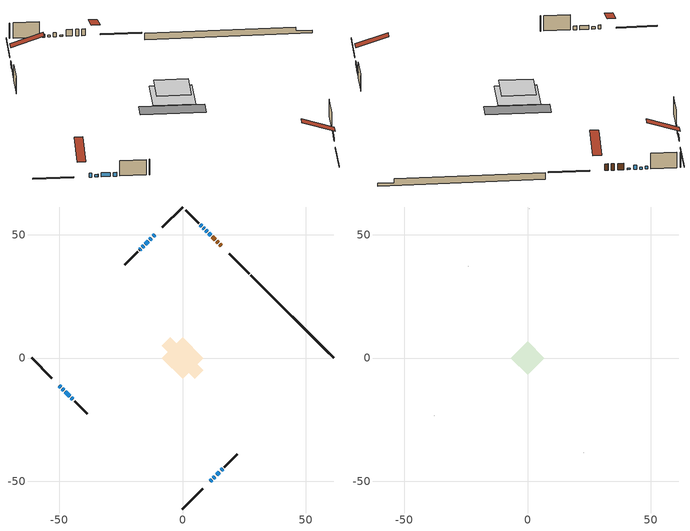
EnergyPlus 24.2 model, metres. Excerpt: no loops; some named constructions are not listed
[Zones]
conditioned space
 floor adiabatic (AdiabaticFloorConstruction): -8.5,0 0,8.5 8.5,0 0,-8.5 z3.05
 floor foundation (Slab1 construction): -8.37,4.92 -4.92,8.37 8.37,-4.92 4.92,-8.37 z-1.49
 wall outside (RimJoist1 construction): 0,-61.27 8.25,-53.02 / -61.27,0 -53.02,-8.25 / 0,61.27 -8.25,53.02 / 27.13,34.14 18.88,42.38 z0.61:0.91
 wall outside (AdiabaticWallConstruction 1): 15.82,45.45 15.19,46.07 / 14.54,46.73 13.92,47.35 / 13.26,48.01 12.02,49.24 z0.61:2.64
 wall outside (AdiabaticWallConstruction): -11.31,49.95 -11.94,49.32 / -12.6,48.67 -13.32,47.95 / -15.67,45.59 -16.31,44.96 / 15.64,-45.63 16.27,-45 / -45.09,-16.17 -44.46,-16.81 / -16.96,44.31 -17.45,43.82 z0.61:1.78; 11.31,-49.95 11.91,-49.36 / -47.53,-13.74 -45.75,-15.52 / 12.56,-48.7 13.16,-48.11 / 10.05,51.22 9.45,51.81 z0.61:1.83; -49.95,-11.31 -49.45,-11.82 z0.61:1.81; -48.79,-12.47 -48.18,-13.08 z0.61:1.37; 11.37,49.9 10.7,50.56 z0.61:1.04; -13.97,47.29 -15.02,46.25 / 8.8,52.47 8.38,52.88 z0.61:1.17; 13.81,-47.45 14.98,-46.28 z0.61:1.5; 7.73,53.54 7.29,53.97 z0.61:1.45
 wall outside (Wall1 construction): 16.93,-44.34 22.16,-39.11 / -43.8,-17.46 -38.57,-22.69 / -18.1,43.16 -23.34,37.93 / 6.64,54.63 1.41,59.86 z0.61:5.49
 wall foundation (FoundationWall1 construction): 27.79,33.48,-1.49 27.79,33.48,0.61 57.92,3.35,0.61 57.92,3.35,-0.62 61.27,0,-0.62 61.27,0,-1.49
 window (WindowConstruction): -11.31,49.95 -11.94,49.32 z0.61:1.78
 window (WindowConstruction 9): -12.6,48.67 -13.32,47.95 z0.61:1.78
 window (WindowConstruction 10): 11.31,-49.95 11.91,-49.36 z0.61:1.83
 window (WindowConstruction 11): -49.95,-11.31 -49.45,-11.82 z0.61:1.8
 window (WindowConstruction 12): -48.79,-12.47 -48.18,-13.08 z0.61:1.37
 window (WindowConstruction 13): -47.53,-13.74 -45.75,-15.52 z0.61:1.83
 window (WindowConstruction 14): 11.37,49.9 10.7,50.56 z0.61:1.04
 window (WindowConstruction 15): -13.98,47.29 -15.02,46.25 z0.61:1.17
 window (WindowConstruction 1): -15.68,45.59 -16.3,44.96 z0.61:1.78
 window (WindowConstruction 16): 12.56,-48.7 13.16,-48.11 z0.61:1.83
 window (WindowConstruction 2): 13.81,-47.45 14.98,-46.28 z0.61:1.5
 window (WindowConstruction 3): 15.64,-45.63 16.27,-45 z0.61:1.78
 window (WindowConstruction 4): -45.09,-16.18 -44.46,-16.8 z0.61:1.78
 window (WindowConstruction 5): 10.05,51.22 9.45,51.81 z0.61:1.83
 window (WindowConstruction 6): 8.8,52.47 8.38,52.88 z0.61:1.17
 window (WindowConstruction 7): 7.73,53.54 7.3,53.97 z0.61:1.45
 window (WindowConstruction 8): -16.96,44.31 -17.45,43.82 z0.61:1.78
 door (Door): 15.82,45.45 15.19,46.07 z0.61:2.64
 door (Door 1): 14.54,46.73 13.92,47.35 z0.61:2.64
 door (Door 2): 13.26,48.01 12.02,49.24 z0.61:2.64
 ceiling adiabatic (AdiabaticFloorConstruction): 0,-8.5 8.5,0 0,8.5 -8.5,0 z3.05
attic - vented
 floor to conditioned space (Floor1 construction Reversed): -6.84,0 0,6.84 6.84,0 0,-6.84 z5.49
 wall outside (Wall3 construction): 22.81,-38.45 22.91,-38.36 / -37.92,-23.35 -37.82,-23.44 / -23.99,37.27 -24.09,37.18 / 0.75,60.52 0.66,60.61 z0.61:5.49
 roof outside (Roof1 construction): 10.66,-50.61,5.49 4,-43.95,8.63 2.24,-45.7,8.63 8.9,-52.36,5.49; -50.61,-10.66,5.49 -43.95,-4,8.63 -45.7,-2.24,8.63 -52.36,-8.9,5.49; -10.66,50.61,5.49 -4,43.95,8.63 -2.24,45.7,8.63 -8.9,52.36,5.49; 16.47,44.79,5.49 9.81,38.13,8.63 11.57,36.38,8.63 18.23,43.04,5.49
[Material] Roughness=Rough; Thermal Absorptance=0.9
Name | Thickness {m} | Conductivity {W/m-K} | Density {kg/m3} | Specific Heat {J/kg-K} | Solar Absorptance | Visible Absorptance
ceiling loosefill ins | 0.169333 | 0.0480833 | 16.02 | 1046.75 | 0.7 | 0.7
ceiling stud and cavity | 0.1397 | 0.325149 | 65.682 | 1177.47 | 0.7 | 0.7
gypsum board | 0.0127 | 0.160291 | 801 | 837.4 | 0.6 | 0.6
[Construction]
Floor1 construction: ceiling loosefill ins, ceiling stud and cavity, gypsum board
[EnergyManagementSystem:OutputVariable] Type of Data in Variable=Summed; Update Frequency=ZoneTimestep; Units=J
Name | EMS Variable | EMS Program or Subroutine
Energy Management System Output Variable 31 | loads_clg_windows_conduction | component_loads_program
Energy Management System Output Variable 32 | loads_clg_windows_solar | component_loads_program
Energy Management System Output Variable 33 | loads_clg_skylights_conduction | component_loads_program
Energy Management System Output Variable 34 | loads_clg_skylights_solar | component_loads_program
Energy Management System Output Variable 35 | loads_clg_floors | component_loads_program
Energy Management System Output Variable 36 | loads_clg_slabs | component_loads_program
Energy Management System Output Variable 37 | loads_clg_internal_mass | component_loads_program
Energy Management System Output Variable 38 | loads_clg_infil | component_loads_program
Energy Management System Output Variable 39 | loads_clg_natvent | component_loads_program
Energy Management System Output Variable 40 | loads_clg_mechvent | component_loads_program
Energy Management System Output Variable 41 | loads_clg_whf | component_loads_program
Energy Management System Output Variable 42 | loads_clg_ducts | component_loads_program
Energy Management System Output Variable 43 | loads_clg_intgains | component_loads_program
Energy Management System Output Variable 44 | loads_clg_lighting | component_loads_program
Energy Management System Output Variable 45 | loads_htg_tot | total_loads_program
Energy Management System Output Variable 46 | loads_clg_tot | total_loads_program
[Schedule:Day:Interval]
interior lighting schedule day: No, 01:00, 0.108182, 04:00, 0.0901515, 05:00, 0.0991667, 06:00, 0.162273, 07:00, 0.270455, 08:00, 0.342576, 10:00, 0.369621, 11:00, 0.351591, 12:00, 0.333561, 13:00, 0.324545, 14:00, 0.31553, 15:00, 0.333561, 16:00, 0.369621, 17:00, 0.450758, 18:00, 0.585985, 19:00, 0.775303, 20:00, 0.955606, 21:00, 0.991667, 22:00, 0.712197, 23:00, 0.360606, 24:00, 0.162273
interior lighting schedule day 1: No, 01:00, 0.100909, 04:00, 0.0840909, 05:00, 0.0925, 06:00, 0.151364, 07:00, 0.252273, 08:00, 0.319545, 10:00, 0.344773, 11:00, 0.327955, 12:00, 0.311136, 13:00, 0.302727, 14:00, 0.294318, 15:00, 0.311136, 16:00, 0.344773, 17:00, 0.420455, 18:00, 0.546591, 19:00, 0.723182, 20:00, 0.891364, 21:00, 0.925, 22:00, 0.664318, 23:00, 0.336364, 24:00, 0.151364
interior lighting schedule day 2: No, 01:00, 0.0927273, 04:00, 0.0772727, 05:00, 0.085, 06:00, 0.139091, 07:00, 0.231818, 08:00, 0.293636, 10:00, 0.316818, 11:00, 0.301364, 12:00, 0.285909, 13:00, 0.278182, 14:00, 0.270455, 15:00, 0.285909, 16:00, 0.316818, 17:00, 0.386364, 18:00, 0.502273, 19:00, 0.664545, 20:00, 0.819091, 21:00, 0.85, 22:00, 0.610455, 23:00, 0.309091, 24:00, 0.139091
interior lighting schedule day 3: No, 01:00, 0.0845455, 04:00, 0.0704545, 05:00, 0.0775, 06:00, 0.126818, 07:00, 0.211364, 08:00, 0.267727, 10:00, 0.288864, 11:00, 0.274773, 12:00, 0.260682, 13:00, 0.253636, 14:00, 0.246591, 15:00, 0.260682, 16:00, 0.288864, 17:00, 0.352273, 18:00, 0.457955, 19:00, 0.605909, 20:00, 0.746818, 21:00, 0.775, 22:00, 0.556591, 23:00, 0.281818, 24:00, 0.126818
interior lighting schedule day 4: No, 01:00, 0.0763636, 04:00, 0.0636364, 05:00, 0.07, 06:00, 0.114545, 07:00, 0.190909, 08:00, 0.241818, 10:00, 0.260909, 11:00, 0.248182, 12:00, 0.235455, 13:00, 0.229091, 14:00, 0.222727, 15:00, 0.235455, 16:00, 0.260909, 17:00, 0.318182, 18:00, 0.413636, 19:00, 0.547273, 20:00, 0.674545, 21:00, 0.7, 22:00, 0.502727, 23:00, 0.254545, 24:00, 0.114545
interior lighting schedule day 5: No, 01:00, 0.0727273, 04:00, 0.0606061, 05:00, 0.0666667, 06:00, 0.109091, 07:00, 0.181818, 08:00, 0.230303, 10:00, 0.248485, 11:00, 0.236364, 12:00, 0.224242, 13:00, 0.218182, 14:00, 0.212121, 15:00, 0.224242, 16:00, 0.248485, 17:00, 0.30303, 18:00, 0.393939, 19:00, 0.521212, 20:00, 0.642424, 21:00, 0.666667, 22:00, 0.478788, 23:00, 0.242424, 24:00, 0.109091
interior lighting schedule day 6: No, 01:00, 0.0745455, 04:00, 0.0621212, 05:00, 0.0683333, 06:00, 0.111818, 07:00, 0.186364, 08:00, 0.236061, 10:00, 0.254697, 11:00, 0.242273, 12:00, 0.229848, 13:00, 0.223636, 14:00, 0.217424, 15:00, 0.229848, 16:00, 0.254697, 17:00, 0.310606, 18:00, 0.403788, 19:00, 0.534242, 20:00, 0.658485, 21:00, 0.683333, 22:00, 0.490758, 23:00, 0.248485, 24:00, 0.111818
interior lighting schedule day 7: No, 01:00, 0.08, 04:00, 0.0666667, 05:00, 0.0733333, 06:00, 0.12, 07:00, 0.2, 08:00, 0.253333, 10:00, 0.273333, 11:00, 0.26, 12:00, 0.246667, 13:00, 0.24, 14:00, 0.233333, 15:00, 0.246667, 16:00, 0.273333, 17:00, 0.333333, 18:00, 0.433333, 19:00, 0.573333, 20:00, 0.706667, 21:00, 0.733333, 22:00, 0.526667, 23:00, 0.266667, 24:00, 0.12
interior lighting schedule day 8: No, 01:00, 0.0890909, 04:00, 0.0742424, 05:00, 0.0816667, 06:00, 0.133636, 07:00, 0.222727, 08:00, 0.282121, 10:00, 0.304394, 11:00, 0.289545, 12:00, 0.274697, 13:00, 0.267273, 14:00, 0.259848, 15:00, 0.274697, 16:00, 0.304394, 17:00, 0.371212, 18:00, 0.482576, 19:00, 0.638485, 20:00, 0.78697, 21:00, 0.816667, 22:00, 0.586515, 23:00, 0.29697, 24:00, 0.133636
interior lighting schedule day 9: No, 01:00, 0.0972727, 04:00, 0.0810606, 05:00, 0.0891667, 06:00, 0.145909, 07:00, 0.243182, 08:00, 0.30803, 10:00, 0.332348, 11:00, 0.316136, 12:00, 0.299924, 13:00, 0.291818, 14:00, 0.283712, 15:00, 0.299924, 16:00, 0.332348, 17:00, 0.405303, 18:00, 0.526894, 19:00, 0.697121, 20:00, 0.859242, 21:00, 0.891667, 22:00, 0.640379, 23:00, 0.324242, 24:00, 0.145909
interior lighting schedule day 10: No, 01:00, 0.105455, 04:00, 0.0878788, 05:00, 0.0966667, 06:00, 0.158182, 07:00, 0.263636, 08:00, 0.333939, 10:00, 0.360303, 11:00, 0.342727, 12:00, 0.325152, 13:00, 0.316364, 14:00, 0.307576, 15:00, 0.325152, 16:00, 0.360303, 17:00, 0.439394, 18:00, 0.571212, 19:00, 0.755758, 20:00, 0.931515, 21:00, 0.966667, 22:00, 0.694242, 23:00, 0.351515, 24:00, 0.158182
interior lighting schedule day 11: No, 01:00, 0.109091, 04:00, 0.0909091, 05:00, 0.1, 06:00, 0.163636, 07:00, 0.272727, 08:00, 0.345455, 10:00, 0.372727, 11:00, 0.354545, 12:00, 0.336364, 13:00, 0.327273, 14:00, 0.318182, 15:00, 0.336364, 16:00, 0.372727, 17:00, 0.454545, 18:00, 0.590909, 19:00, 0.781818, 20:00, 0.963636, 21:00, 1, 22:00, 0.718182, 23:00, 0.363636, 24:00, 0.163636
interior lighting schedule default day; occupants schedule default day; clothes dryer schedule default day; cooking range schedule default day; mech vent range fan 0 schedule default day; misc plug loads schedule default day; general water use schedule default day; heating setpoint default day; cooling setpoint default day; clothes dryer exhaust 0 schedule default day; cooling season schedule day; cooling season schedule day 2; cooling season schedule default day; exterior lighting schedule default day; natural vent schedule default day: No, 24:00, 0
occupants schedule day: No, 05:00, 0.426829, 06:00, 0.719512, 07:00, 1, 08:00, 0.670732, 09:00, 0.329268, 14:00, 0.170732, 15:00, 0.231707, 16:00, 0.329268, 17:00, 0.5, 18:00, 0.670732, 19:00, 0.829268, 21:00, 1, 22:00, 0.853659, 23:00, 0.646341, 24:00, 0.426829
clothes dryer schedule day; clothes dryer exhaust 0 schedule day: No, 01:00, 0.123457, 02:00, 0.0740741, 03:00, 0.0493827, 04:00, 0.0246914, 05:00, 0.0493827, 06:00, 0.0740741, 07:00, 0.197531, 08:00, 0.395062, 09:00, 0.592593, 10:00, 0.839506, 11:00, 0.962963, 12:00, 1, 13:00, 0.91358, 14:00, 0.82716, 15:00, 0.716049, 16:00, 0.753086, 17:00, 0.679012, 18:00, 0.666667, 20:00, 0.62963, 21:00, 0.641975, 22:00, 0.666667, 23:00, 0.54321, 24:00, 0.296296
cooking range schedule day: No, 05:00, 0.0597015, 06:00, 0.11194, 07:00, 0.171642, 08:00, 0.291045, 11:00, 0.343284, 12:00, 0.402985, 13:00, 0.462687, 14:00, 0.343284, 15:00, 0.291045, 16:00, 0.402985, 17:00, 0.567164, 18:00, 1, 19:00, 0.850746, 20:00, 0.432836, 21:00, 0.291045, 22:00, 0.231343, 23:00, 0.171642, 24:00, 0.11194
mech vent range fan 0 schedule day: No, 18:00, 0, 19:00, 1, 20:00, 0.2, 24:00, 0
misc plug loads schedule day: No, 06:00, 0.705882, 07:00, 0.745098, 08:00, 0.803922, 15:00, 0.823529, 16:00, 0.862745, 17:00, 0.921569, 18:00, 0.980392, 19:00, 1, 20:00, 0.980392, 21:00, 0.941176, 22:00, 0.862745, 23:00, 0.784314, 24:00, 0.72549
general water use schedule day: No, 01:00, 0.315068, 03:00, 0.287671, 04:00, 0.342466, 05:00, 0.369863, 06:00, 0.520548, 07:00, 0.60274, 08:00, 0.534247, 10:00, 0.506849, 11:00, 0.465753, 14:00, 0.479452, 15:00, 0.534247, 16:00, 0.589041, 17:00, 0.69863, 18:00, 0.876712, 19:00, 0.890411, 20:00, 0.986301, 21:00, 1, 22:00, 0.863014, 23:00, 0.616438, 24:00, 0.465753
heating setpoint day: No, 07:00, 18, 23:00, 21, 24:00, 18
cooling setpoint day: No, 24:00, 25
cooling season schedule day 1: No, 24:00, 1
exterior lighting schedule day: No, 01:00, 0.566667, 03:00, 0.524167, 05:00, 0.495833, 06:00, 0.5525, 07:00, 0.623333, 08:00, 0.580833, 09:00, 0.439167, 10:00, 0.354167, 12:00, 0.34, 13:00, 0.354167, 14:00, 0.396667, 15:00, 0.425, 16:00, 0.495833, 17:00, 0.623333, 18:00, 0.793333, 19:00, 0.906667, 20:00, 0.963333, 21:00, 0.991667, 22:00, 0.920833, 23:00, 0.793333, 24:00, 0.665833
exterior lighting schedule day 1: No, 01:00, 0.528571, 03:00, 0.488929, 05:00, 0.4625, 06:00, 0.515357, 07:00, 0.581429, 08:00, 0.541786, 09:00, 0.409643, 10:00, 0.330357, 12:00, 0.317143, 13:00, 0.330357, 14:00, 0.37, 15:00, 0.396429, 16:00, 0.4625, 17:00, 0.581429, 18:00, 0.74, 19:00, 0.845714, 20:00, 0.898571, 21:00, 0.925, 22:00, 0.858929, 23:00, 0.74, 24:00, 0.621071
exterior lighting schedule day 10: No, 01:00, 0.552381, 03:00, 0.510952, 05:00, 0.483333, 06:00, 0.538571, 07:00, 0.607619, 08:00, 0.56619, 09:00, 0.428095, 10:00, 0.345238, 12:00, 0.331429, 13:00, 0.345238, 14:00, 0.386667, 15:00, 0.414286, 16:00, 0.483333, 17:00, 0.607619, 18:00, 0.773333, 19:00, 0.88381, 20:00, 0.939048, 21:00, 0.966667, 22:00, 0.897619, 23:00, 0.773333, 24:00, 0.649048
exterior lighting schedule day 11: No, 01:00, 0.571429, 03:00, 0.528571, 05:00, 0.5, 06:00, 0.557143, 07:00, 0.628571, 08:00, 0.585714, 09:00, 0.442857, 10:00, 0.357143, 12:00, 0.342857, 13:00, 0.357143, 14:00, 0.4, 15:00, 0.428571, 16:00, 0.5, 17:00, 0.628571, 18:00, 0.8, 19:00, 0.914286, 20:00, 0.971429, 21:00, 1, 22:00, 0.928571, 23:00, 0.8, 24:00, 0.671429
exterior lighting schedule day 2: No, 01:00, 0.485714, 03:00, 0.449286, 05:00, 0.425, 06:00, 0.473571, 07:00, 0.534286, 08:00, 0.497857, 09:00, 0.376429, 10:00, 0.303571, 12:00, 0.291429, 13:00, 0.303571, 14:00, 0.34, 15:00, 0.364286, 16:00, 0.425, 17:00, 0.534286, 18:00, 0.68, 19:00, 0.777143, 20:00, 0.825714, 21:00, 0.85, 22:00, 0.789286, 23:00, 0.68, 24:00, 0.570714
exterior lighting schedule day 3: No, 01:00, 0.442857, 03:00, 0.409643, 05:00, 0.3875, 06:00, 0.431786, 07:00, 0.487143, 08:00, 0.453929, 09:00, 0.343214, 10:00, 0.276786, 12:00, 0.265714, 13:00, 0.276786, 14:00, 0.31, 15:00, 0.332143, 16:00, 0.3875, 17:00, 0.487143, 18:00, 0.62, 19:00, 0.708571, 20:00, 0.752857, 21:00, 0.775, 22:00, 0.719643, 23:00, 0.62, 24:00, 0.520357
exterior lighting schedule day 4: No, 01:00, 0.4, 03:00, 0.37, 05:00, 0.35, 06:00, 0.39, 07:00, 0.44, 08:00, 0.41, 09:00, 0.31, 10:00, 0.25, 12:00, 0.24, 13:00, 0.25, 14:00, 0.28, 15:00, 0.3, 16:00, 0.35, 17:00, 0.44, 18:00, 0.56, 19:00, 0.64, 20:00, 0.68, 21:00, 0.7, 22:00, 0.65, 23:00, 0.56, 24:00, 0.47
exterior lighting schedule day 5: No, 01:00, 0.380952, 03:00, 0.352381, 05:00, 0.333333, 06:00, 0.371429, 07:00, 0.419048, 08:00, 0.390476, 09:00, 0.295238, 10:00, 0.238095, 12:00, 0.228571, 13:00, 0.238095, 14:00, 0.266667, 15:00, 0.285714, 16:00, 0.333333, 17:00, 0.419048, 18:00, 0.533333, 19:00, 0.609524, 20:00, 0.647619, 21:00, 0.666667, 22:00, 0.619048, 23:00, 0.533333, 24:00, 0.447619
exterior lighting schedule day 6: No, 01:00, 0.390476, 03:00, 0.36119, 05:00, 0.341667, 06:00, 0.380714, 07:00, 0.429524, 08:00, 0.400238, 09:00, 0.302619, 10:00, 0.244048, 12:00, 0.234286, 13:00, 0.244048, 14:00, 0.273333, 15:00, 0.292857, 16:00, 0.341667, 17:00, 0.429524, 18:00, 0.546667, 19:00, 0.624762, 20:00, 0.66381, 21:00, 0.683333, 22:00, 0.634524, 23:00, 0.546667, 24:00, 0.45881
exterior lighting schedule day 7: No, 01:00, 0.419048, 03:00, 0.387619, 05:00, 0.366667, 06:00, 0.408571, 07:00, 0.460952, 08:00, 0.429524, 09:00, 0.324762, 10:00, 0.261905, 12:00, 0.251429, 13:00, 0.261905, 14:00, 0.293333, 15:00, 0.314286, 16:00, 0.366667, 17:00, 0.460952, 18:00, 0.586667, 19:00, 0.670476, 20:00, 0.712381, 21:00, 0.733333, 22:00, 0.680952, 23:00, 0.586667, 24:00, 0.492381
exterior lighting schedule day 8: No, 01:00, 0.466667, 03:00, 0.431667, 05:00, 0.408333, 06:00, 0.455, 07:00, 0.513333, 08:00, 0.478333, 09:00, 0.361667, 10:00, 0.291667, 12:00, 0.28, 13:00, 0.291667, 14:00, 0.326667, 15:00, 0.35, 16:00, 0.408333, 17:00, 0.513333, 18:00, 0.653333, 19:00, 0.746667, 20:00, 0.793333, 21:00, 0.816667, 22:00, 0.758333, 23:00, 0.653333, 24:00, 0.548333
exterior lighting schedule day 9: No, 01:00, 0.509524, 03:00, 0.47131, 05:00, 0.445833, 06:00, 0.496786, 07:00, 0.560476, 08:00, 0.522262, 09:00, 0.394881, 10:00, 0.318452, 12:00, 0.305714, 13:00, 0.318452, 14:00, 0.356667, 15:00, 0.382143, 16:00, 0.445833, 17:00, 0.560476, 18:00, 0.713333, 19:00, 0.815238, 20:00, 0.86619, 21:00, 0.891667, 22:00, 0.827976, 23:00, 0.713333, 24:00, 0.59869
[Schedule:Week:Daily]
heating setpoint Week Rule - Jan1-Dec31: heating setpoint day, heating setpoint day, heating setpoint day, heating setpoint day, heating setpoint day, heating setpoint day, heating setpoint day, heating setpoint default day, heating setpoint default day, heating setpoint default day, heating setpoint default day, heating setpoint default day
cooling setpoint Week Rule - Jan1-Dec31: cooling setpoint day, cooling setpoint day, cooling setpoint day, cooling setpoint day, cooling setpoint day, cooling setpoint day, cooling setpoint day, cooling setpoint default day, cooling setpoint default day, cooling setpoint default day, cooling setpoint default day, cooling setpoint default day
clothes dryer exhaust 0 schedule Week Rule - Jan1-Dec31: clothes dryer exhaust 0 schedule day, clothes dryer exhaust 0 schedule day, clothes dryer exhaust 0 schedule day, clothes dryer exhaust 0 schedule day, clothes dryer exhaust 0 schedule day, clothes dryer exhaust 0 schedule day, clothes dryer exhaust 0 schedule day, clothes dryer exhaust 0 schedule default day, clothes dryer exhaust 0 schedule default day, clothes dryer exhaust 0 schedule default day, clothes dryer exhaust 0 schedule default day, clothes dryer exhaust 0 schedule default day
cooling season schedule Week Rule - Jan1-May26: cooling season schedule day, cooling season schedule day, cooling season schedule day, cooling season schedule day, cooling season schedule day, cooling season schedule day, cooling season schedule day, cooling season schedule default day, cooling season schedule default day, cooling season schedule default day, cooling season schedule default day, cooling season schedule default day
cooling season schedule Week Rule - May27-Jun2: cooling season schedule day, cooling season schedule day, cooling season schedule day, cooling season schedule day, cooling season schedule day, cooling season schedule day 1, cooling season schedule day 1, cooling season schedule default day, cooling season schedule default day, cooling season schedule default day, cooling season schedule default day, cooling season schedule default day
cooling season schedule Week Rule - Jun3-Aug25: cooling season schedule day 1, cooling season schedule day 1, cooling season schedule day 1, cooling season schedule day 1, cooling season schedule day 1, cooling season schedule day 1, cooling season schedule day 1, cooling season schedule default day, cooling season schedule default day, cooling season schedule default day, cooling season schedule default day, cooling season schedule default day
cooling season schedule Week Rule - Aug26-Sep1: cooling season schedule day 1, cooling season schedule day 1, cooling season schedule day 1, cooling season schedule day 1, cooling season schedule day 1, cooling season schedule day 1, cooling season schedule day 2, cooling season schedule default day, cooling season schedule default day, cooling season schedule default day, cooling season schedule default day, cooling season schedule default day
cooling season schedule Week Rule - Sep2-Dec31: cooling season schedule day 2, cooling season schedule day 2, cooling season schedule day 2, cooling season schedule day 2, cooling season schedule day 2, cooling season schedule day 2, cooling season schedule day 2, cooling season schedule default day, cooling season schedule default day, cooling season schedule default day, cooling season schedule default day, cooling season schedule default day
exterior lighting schedule Week Rule - Aug5-Aug25: exterior lighting schedule day 7, exterior lighting schedule day 7, exterior lighting schedule day 7, exterior lighting schedule day 7, exterior lighting schedule day 7, exterior lighting schedule day 7, exterior lighting schedule day 7, exterior lighting schedule default day, exterior lighting schedule default day, exterior lighting schedule default day, exterior lighting schedule default day, exterior lighting schedule default day
exterior lighting schedule Week Rule - Aug26-Sep1: exterior lighting schedule day 7, exterior lighting schedule day 7, exterior lighting schedule day 7, exterior lighting schedule day 7, exterior lighting schedule day 7, exterior lighting schedule day 7, exterior lighting schedule day 8, exterior lighting schedule default day, exterior lighting schedule default day, exterior lighting schedule default day, exterior lighting schedule default day, exterior lighting schedule default day
exterior lighting schedule Week Rule - Sep2-Sep29: exterior lighting schedule day 8, exterior lighting schedule day 8, exterior lighting schedule day 8, exterior lighting schedule day 8, exterior lighting schedule day 8, exterior lighting schedule day 8, exterior lighting schedule day 8, exterior lighting schedule default day, exterior lighting schedule default day, exterior lighting schedule default day, exterior lighting schedule default day, exterior lighting schedule default day
exterior lighting schedule Week Rule - Sep30-Oct6: exterior lighting schedule day 8, exterior lighting schedule day 9, exterior lighting schedule day 9, exterior lighting schedule day 9, exterior lighting schedule day 9, exterior lighting schedule day 9, exterior lighting schedule day 9, exterior lighting schedule default day, exterior lighting schedule default day, exterior lighting schedule default day, exterior lighting schedule default day, exterior lighting schedule default day
exterior lighting schedule Week Rule - Oct7-Oct27: exterior lighting schedule day 9, exterior lighting schedule day 9, exterior lighting schedule day 9, exterior lighting schedule day 9, exterior lighting schedule day 9, exterior lighting schedule day 9, exterior lighting schedule day 9, exterior lighting schedule default day, exterior lighting schedule default day, exterior lighting schedule default day, exterior lighting schedule default day, exterior lighting schedule default day
exterior lighting schedule Week Rule - Oct28-Nov3: exterior lighting schedule day 9, exterior lighting schedule day 9, exterior lighting schedule day 9, exterior lighting schedule day 9, exterior lighting schedule day 10, exterior lighting schedule day 10, exterior lighting schedule day 10, exterior lighting schedule default day, exterior lighting schedule default day, exterior lighting schedule default day, exterior lighting schedule default day, exterior lighting schedule default day
exterior lighting schedule Week Rule - Nov4-Nov24: exterior lighting schedule day 10, exterior lighting schedule day 10, exterior lighting schedule day 10, exterior lighting schedule day 10, exterior lighting schedule day 10, exterior lighting schedule day 10, exterior lighting schedule day 10, exterior lighting schedule default day, exterior lighting schedule default day, exterior lighting schedule default day, exterior lighting schedule default day, exterior lighting schedule default day
exterior lighting schedule Week Rule - Nov25-Dec1: exterior lighting schedule day 10, exterior lighting schedule day 10, exterior lighting schedule day 10, exterior lighting schedule day 10, exterior lighting schedule day 10, exterior lighting schedule day 10, exterior lighting schedule day 11, exterior lighting schedule default day, exterior lighting schedule default day, exterior lighting schedule default day, exterior lighting schedule default day, exterior lighting schedule default day
exterior lighting schedule Week Rule - Dec2-Dec31: exterior lighting schedule day 11, exterior lighting schedule day 11, exterior lighting schedule day 11, exterior lighting schedule day 11, exterior lighting schedule day 11, exterior lighting schedule day 11, exterior lighting schedule day 11, exterior lighting schedule default day, exterior lighting schedule default day, exterior lighting schedule default day, exterior lighting schedule default day, exterior lighting schedule default day
natural vent schedule Week Rule - Jan1-Dec31: natural vent schedule default day, natural vent schedule default day, natural vent schedule default day, natural vent schedule default day, natural vent schedule default day, natural vent schedule default day, natural vent schedule default day, natural vent schedule default day, natural vent schedule default day, natural vent schedule default day, natural vent schedule default day, natural vent schedule default day
[Schedule:Year]
heating setpoint: heating setpoint Week Rule - Jan1-Dec31, 1, 1, 12, 31
cooling setpoint: cooling setpoint Week Rule - Jan1-Dec31, 1, 1, 12, 31
clothes dryer exhaust 0 schedule: clothes dryer exhaust 0 schedule Week Rule - Jan1-Dec31, 1, 1, 12, 31
cooling season schedule: cooling season schedule Week Rule - Jan1-May26, 1, 1, 5, 26, cooling season schedule Week Rule - May27-Jun2, 5, 27, 6, 2, cooling season schedule Week Rule - Jun3-Aug25, 6, 3, 8, 25, cooling season schedule Week Rule - Aug26-Sep1, 8, 26, 9, 1, cooling season schedule Week Rule - Sep2-Dec31, 9, 2, 12, 31
natural vent schedule: natural vent schedule Week Rule - Jan1-Dec31, 1, 1, 12, 31
